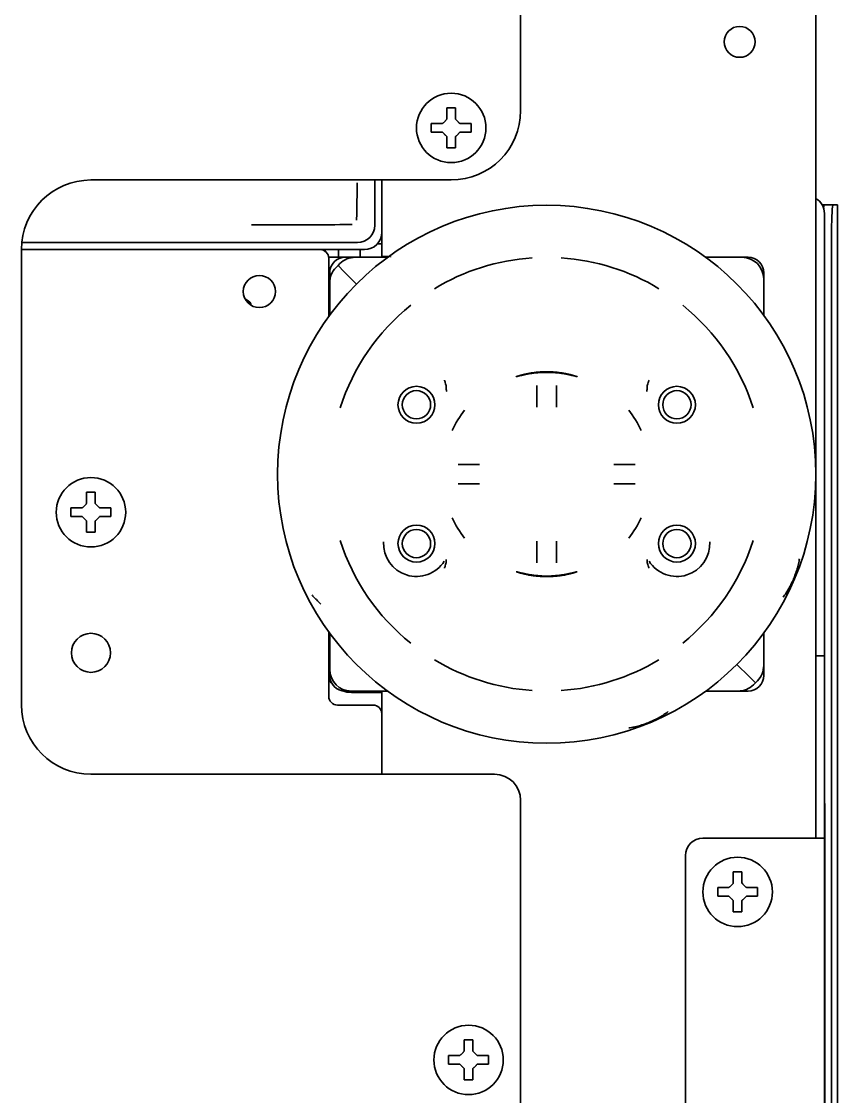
# Model space of a CAD drawing. Header units: inches. Extents: x 885 to 6823, y 710 to 5493.
# Drawn here: x 3173.3 to 3267.3, y 5209.3 to 5333.2 of the extents above; entities that cross this region are included whole.
import ezdxf

# ---------------------------------------------------------------- set-up
doc = ezdxf.new("R2010")
doc.units = ezdxf.units.IN
doc.layers.add('1', color=7, linetype='Continuous', true_color=0xffffff)

msp = doc.modelspace()

# ---------------------------------------------------------------- linework, layer by layer
at = {"layer": '1', "color": 7, "linetype": 'Continuous', "lineweight": 35}
for p, q in [((3264.78, 5260.05), (3264.78, 5410.08)), ((3230.78, 5399.94), (3230.78, 5322.94)), ((3220.48, 5320.94), (3220.48, 5321.44)), ((3220.48, 5320.44), (3220.48, 5320.94)), ((3225.08, 5321.44), (3225.08, 5320.94)), ((3225.08, 5320.94), (3225.08, 5320.44)), ((3181.28, 5314.94), (3222.78, 5314.94)), ((3213.98, 5309.72), (3213.98, 5314.94)), ((3214.78, 5306.13), (3214.78, 5314.94)), ((3265.51, 5312.08), (3265.76, 5312.08)), ((3266.76, 5312.08), (3265.76, 5312.08)), ((3267.28, 5312.08), (3266.76, 5312.08)), ((3267.28, 5312.08), (3267.28, 5312.08)), ((3267.28, 4976.92), (3267.28, 5312.08)), ((3265.78, 5311.08), (3265.78, 5310.88)), ((3265.78, 5311.08), (3265.78, 5310.88)), ((3265.78, 5309.5), (3265.78, 5310.88)), ((3265.78, 5309.5), (3265.78, 5310.88)), ((3265.78, 5260.4), (3265.78, 5309.5)), ((3265.78, 5260.4), (3265.78, 5309.5)), ((3266.6, 5309.08), (3266.6, 4977.92)), ((3173.28, 5306.94), (3173.28, 5254.44)), ((3173.32, 5307.73), (3211.98, 5307.73)), ((3214.27, 5307.58), (3214.78, 5307.58)), ((3207.68, 5306.92), (3173.28, 5306.92)), ((3207.68, 5306.92), (3212.78, 5306.92)), ((3208.28, 5306.92), (3208.28, 5306.72)), ((3210.51, 5306.03), (3208.67, 5306.03)), ((3208.68, 5305.92), (3208.68, 5299.22)), ((3209.78, 5306.92), (3209.78, 5306.03)), ((3209.78, 5306.92), (3209.78, 5306.03)), ((3210.51, 5306.03), (3210.51, 5306.03)), ((3210.58, 5306.03), (3211.73, 5306.03)), ((3215.45, 5306.03), (3211.73, 5306.03)), ((3212.28, 5306.03), (3212.28, 5306.92)), ((3214.78, 5306.13), (3215.59, 5306.13)), ((3215.78, 5306.13), (3215.78, 5306.06)), ((3256.28, 5306.03), (3252.11, 5306.03)), ((3256.28, 5306.03), (3256.98, 5306.03)), ((3209.51, 5304.85), (3209.74, 5305.07)), ((3209.96, 5305.3), (3209.74, 5305.07)), ((3210.45, 5304.37), (3209.74, 5305.07)), ((3210.45, 5304.37), (3209.74, 5305.07)), ((3208.78, 5303.08), (3208.78, 5304.23)), ((3210.45, 5304.37), (3211.86, 5302.95)), ((3210.45, 5304.37), (3211.86, 5302.95)), ((3258.78, 5304.23), (3258.78, 5303.53)), ((3258.78, 5299.36), (3258.78, 5303.53)), ((3208.78, 5299.36), (3208.78, 5303.08)), ((3222.2, 5290.87), (3222.2, 5291.19)), ((3245.36, 5290.87), (3245.36, 5291.19)), ((3178.98, 5276.64), (3178.98, 5277.14)), ((3178.98, 5276.14), (3178.98, 5276.64)), ((3183.58, 5277.14), (3183.58, 5276.64)), ((3183.58, 5276.64), (3183.58, 5276.14)), ((3222.2, 5271.2), (3222.2, 5270.87)), ((3245.36, 5271.2), (3245.36, 5270.87)), ((3208.68, 5262.84), (3208.68, 5255.42)), ((3208.78, 5258.53), (3208.78, 5262.7)), ((3258.78, 5258.98), (3258.78, 5262.7)), ((3264.78, 5260.08), (3265.78, 5260.08)), ((3264.78, 5260.08), (3265.78, 5260.08)), ((3264.78, 5260.06), (3264.78, 5259.08)), ((3264.78, 5260.06), (3264.78, 5259.08)), ((3265.78, 5260.08), (3265.78, 5260.4)), ((3265.78, 5260.08), (3265.78, 5260.4)), ((3265.78, 5259.08), (3265.78, 5260.08)), ((3265.78, 5259.08), (3265.78, 5260.08)), ((3255.7, 5259.11), (3257.11, 5257.7)), ((3255.7, 5259.11), (3257.11, 5257.7)), ((3258.78, 5258.98), (3258.78, 5257.83)), ((3264.78, 5239.08), (3264.78, 5259.08)), ((3264.78, 5239.08), (3264.78, 5259.08)), ((3265.78, 5239.08), (3265.78, 5259.08)), ((3265.78, 5239.08), (3265.78, 5259.08)), ((3208.78, 5257.83), (3208.78, 5258.53)), ((3257.82, 5256.99), (3257.11, 5257.7)), ((3257.82, 5256.99), (3257.11, 5257.7)), ((3257.82, 5256.99), (3257.6, 5256.76)), ((3257.82, 5256.99), (3258.05, 5257.22)), ((3211.28, 5256.03), (3210.58, 5256.03)), ((3215.45, 5256.03), (3211.28, 5256.03)), ((3214.78, 5255.88), (3211.28, 5255.88)), ((3214.78, 5246.43), (3214.78, 5256.03)), ((3255.83, 5256.03), (3252.11, 5256.03)), ((3256.98, 5256.03), (3255.83, 5256.03)), ((3213.78, 5254.42), (3209.68, 5254.42)), ((3181.28, 5246.44), (3227.78, 5246.44)), ((3230.78, 5243.44), (3230.78, 5183.6)), ((3265.78, 5243.08), (3265.82, 5243.08)), ((3265.82, 5243.08), (3265.82, 5241.08)), ((3265.82, 5241.08), (3265.82, 5145.08)), ((3263.78, 5239.08), (3251.78, 5239.08)), ((3263.78, 5239.08), (3251.78, 5239.08)), ((3265.78, 5239.08), (3263.78, 5239.08)), ((3265.78, 5239.08), (3263.78, 5239.08)), ((3265.78, 4582.88), (3265.78, 5239.08)), ((3265.78, 4582.88), (3265.78, 5239.08)), ((3249.78, 4596.72), (3249.78, 5237.08)), ((3249.78, 4596.72), (3249.78, 5237.08)), ((3253.48, 5232.88), (3253.48, 5233.38)), ((3253.48, 5232.38), (3253.48, 5232.88)), ((3258.08, 5233.38), (3258.08, 5232.88)), ((3258.08, 5232.88), (3258.08, 5232.38)), ((3222.48, 5213.52), (3222.48, 5214.02)), ((3227.08, 5214.02), (3227.08, 5213.52)), ((3222.48, 5213.02), (3222.48, 5213.52)), ((3227.08, 5213.52), (3227.08, 5213.02))]:
    msp.add_line(p, q, dxfattribs=at)
for centre, radius in [((3256.01, 5330.86), 1.78), ((3222.78, 5320.94), 4), ((3233.78, 5281.03), 31), ((3200.68, 5302.08), 1.85), ((3218.78, 5289.03), 2.13), ((3248.78, 5289.03), 2.13), ((3218.78, 5289.03), 1.63), ((3248.78, 5289.03), 1.63), ((3181.28, 5276.64), 4), ((3218.78, 5273.03), 2.13), ((3248.78, 5273.03), 2.13), ((3218.78, 5273.03), 1.63), ((3248.78, 5273.03), 1.63), ((3181.28, 5260.44), 2.25), ((3255.78, 5232.88), 4), ((3224.78, 5213.52), 4)]:
    msp.add_circle(centre, radius, dxfattribs=at)
for centre, radius, start, end in [((3222.78, 5322.94), 8, 270, 0), ((3181.28, 5306.94), 8, 90, 180), ((3263.78, 5311.08), 2, 0, 59.9991), ((3263.78, 5311.08), 2, 0, 59.9991), ((3207.68, 5305.92), 1, 0, 90), ((3210.58, 5304.23), 1.8, 90, 180), ((3211.73, 5303.53), 2.5, 90, 135), ((3233.78, 5281.03), 24.99, 93.8243, 121.1757), ((3233.78, 5281.03), 24.99, 58.8243, 86.1757), ((3256.28, 5303.53), 2.5, 0, 90), ((3256.98, 5304.23), 1.8, 0, 90), ((3211.28, 5303.08), 2.5, 135, 180), ((3195.78, 5295.04), 7, 60, 62.2971), ((3198.78, 5300.24), 1, 14.3475, 60), ((3233.78, 5281.03), 24.99, 128.8243, 162.147), ((3233.78, 5281.03), 24.99, 17.853, 51.1757), ((3233.78, 5281.03), 12, 142.0046, 155.1606), ((3233.78, 5281.03), 12, 24.8394, 37.9954), ((3233.78, 5281.03), 12, 204.8394, 217.9954), ((3233.78, 5281.03), 12, 322.0046, 335.1606), ((3233.78, 5281.03), 24.99, 197.853, 231.1757), ((3218.78, 5273.03), 3.79, 177.1673, 327.7516), ((3248.78, 5273.03), 3.79, 212.2484, 2.8327), ((3233.78, 5281.03), 24.99, 308.8243, 342.147), ((3233.78, 5281.03), 24.99, 238.8243, 266.1757), ((3233.78, 5281.03), 24.99, 273.8243, 301.1757), ((3256.28, 5258.98), 2.5, 315, 0), ((3211.28, 5258.88), 3, 209.9264, 222.4913), ((3211.28, 5258.53), 2.5, 180, 270), ((3210.58, 5257.83), 1.8, 180, 270), ((3256.98, 5257.83), 1.8, 270, 0), ((3255.83, 5258.53), 2.5, 270, 315), ((3209.68, 5255.42), 1, 180, 270), ((3211.28, 5258.88), 3, 250.1283, 270), ((3181.28, 5254.44), 8, 180, 270), ((3213.78, 5253.42), 1, 0, 90), ((3227.78, 5243.44), 3, 0, 90), ((3251.78, 5237.08), 2, 90, 180), ((3251.78, 5237.08), 2, 90, 180)]:
    msp.add_arc(centre, radius, start, end, dxfattribs=at)
for centre, major_axis, ratio, start_param, end_param in [((3265.76, 5309.08), (0, -3), 0.052336, 3.141593, 3.653476), ((3266.76, 5309.08), (0, 3), 0.052336, 0, 1.570796), ((3207.5, 5309.87), (-4.95, -0.02), 0.020055, 1.452138, 2.472107), ((3211.98, 5309.73), (1.42, -1.42), 0.998783, 5.498396, 7.067974), ((3212.78, 5308.92), (1.42, -1.42), 0.998783, 5.498396, 7.067974)]:
    msp.add_ellipse(centre, major_axis=major_axis, ratio=ratio, start_param=start_param, end_param=end_param, dxfattribs=at)
for points in [[(3222.28, 5323.24), (3222.45, 5323.24), (3222.78, 5323.24), (3223.11, 5323.24), (3223.28, 5323.24)], [(3222.28, 5321.94), (3222.28, 5322), (3222.28, 5322.1), (3222.28, 5322.27), (3222.28, 5322.42), (3222.28, 5322.58), (3222.28, 5322.73), (3222.28, 5322.89), (3222.28, 5323.05), (3222.28, 5323.18), (3222.28, 5323.24)], [(3221.78, 5321.44), (3221.8, 5321.47), (3221.85, 5321.51), (3221.92, 5321.58), (3221.99, 5321.66), (3222.07, 5321.73), (3222.14, 5321.8), (3222.21, 5321.87), (3222.26, 5321.92), (3222.28, 5321.94)], [(3223.28, 5321.94), (3223.31, 5321.92), (3223.36, 5321.86), (3223.43, 5321.79), (3223.5, 5321.72), (3223.57, 5321.65), (3223.64, 5321.58), (3223.71, 5321.51), (3223.76, 5321.46), (3223.78, 5321.44)], [(3223.78, 5321.44), (3223.83, 5321.44), (3223.94, 5321.44), (3224.1, 5321.44), (3224.26, 5321.44), (3224.42, 5321.44), (3224.57, 5321.44), (3224.73, 5321.44), (3224.89, 5321.44), (3225.02, 5321.44), (3225.08, 5321.44)], [(3221.78, 5320.44), (3221.73, 5320.44), (3221.62, 5320.44), (3221.46, 5320.44), (3221.3, 5320.44), (3221.14, 5320.44), (3220.99, 5320.44), (3220.83, 5320.44), (3220.67, 5320.44), (3220.54, 5320.44), (3220.48, 5320.44)], [(3222.28, 5319.94), (3222.25, 5319.97), (3222.2, 5320.02), (3222.13, 5320.09), (3222.06, 5320.16), (3221.99, 5320.23), (3221.92, 5320.3), (3221.85, 5320.37), (3221.8, 5320.42), (3221.78, 5320.44)], [(3223.78, 5320.44), (3223.76, 5320.42), (3223.71, 5320.37), (3223.64, 5320.3), (3223.57, 5320.23), (3223.49, 5320.16), (3223.42, 5320.08), (3223.35, 5320.01), (3223.3, 5319.97), (3223.28, 5319.94)], [(3223.28, 5319.94), (3223.28, 5319.89), (3223.28, 5319.78), (3223.28, 5319.62), (3223.28, 5319.46), (3223.28, 5319.3), (3223.28, 5319.15), (3223.28, 5319), (3223.28, 5318.83), (3223.28, 5318.71), (3223.28, 5318.64)], [(3223.28, 5318.64), (3223.11, 5318.64), (3222.78, 5318.64), (3222.45, 5318.64), (3222.28, 5318.64)], [(3206.92, 5309.76), (3206.32, 5309.76), (3205.17, 5309.76), (3203.6, 5309.76), (3202.17, 5309.76), (3200.89, 5309.76), (3200.14, 5309.76), (3199.78, 5309.76)], [(3230.28, 5292.27), (3230.28, 5292.27), (3230.29, 5292.28), (3230.31, 5292.29), (3230.35, 5292.3), (3230.41, 5292.32), (3230.48, 5292.34), (3230.57, 5292.37), (3230.68, 5292.4), (3230.8, 5292.44), (3230.94, 5292.48), (3231.09, 5292.51), (3231.26, 5292.55), (3231.44, 5292.59), (3231.63, 5292.63), (3231.83, 5292.67), (3232.04, 5292.7), (3232.26, 5292.73), (3232.48, 5292.76), (3232.71, 5292.79), (3232.95, 5292.81), (3233.18, 5292.82), (3233.42, 5292.83), (3233.66, 5292.84), (3233.9, 5292.84), (3234.14, 5292.83), (3234.38, 5292.82), (3234.61, 5292.81), (3234.85, 5292.79), (3235.08, 5292.76), (3235.3, 5292.73), (3235.52, 5292.7), (3235.73, 5292.67), (3235.93, 5292.63), (3236.12, 5292.59), (3236.3, 5292.55), (3236.47, 5292.51), (3236.62, 5292.48), (3236.76, 5292.44), (3236.88, 5292.4), (3236.99, 5292.37), (3237.08, 5292.34), (3237.15, 5292.32), (3237.21, 5292.3), (3237.25, 5292.29), (3237.27, 5292.28), (3237.28, 5292.27), (3237.28, 5292.27)], [(3237.28, 5292.27), (3237.28, 5292.27), (3237.27, 5292.27), (3237.25, 5292.28), (3237.21, 5292.29), (3237.15, 5292.3), (3237.08, 5292.32), (3236.99, 5292.35), (3236.88, 5292.37), (3236.76, 5292.41), (3236.62, 5292.44), (3236.47, 5292.47), (3236.3, 5292.51), (3236.12, 5292.55), (3235.93, 5292.58), (3235.73, 5292.62), (3235.52, 5292.65), (3235.3, 5292.68), (3235.08, 5292.71), (3234.85, 5292.73), (3234.62, 5292.75), (3234.38, 5292.76), (3234.14, 5292.77), (3233.9, 5292.77), (3233.66, 5292.77), (3233.42, 5292.77), (3233.18, 5292.76), (3232.94, 5292.75), (3232.71, 5292.73), (3232.48, 5292.71), (3232.26, 5292.68), (3232.04, 5292.65), (3231.83, 5292.62), (3231.63, 5292.58), (3231.44, 5292.55), (3231.26, 5292.51), (3231.09, 5292.47), (3230.94, 5292.44), (3230.8, 5292.41), (3230.68, 5292.37), (3230.57, 5292.35), (3230.48, 5292.32), (3230.41, 5292.3), (3230.35, 5292.29), (3230.31, 5292.28), (3230.29, 5292.27), (3230.28, 5292.27), (3230.28, 5292.27)], [(3180.78, 5278.94), (3180.95, 5278.94), (3181.28, 5278.94), (3181.61, 5278.94), (3181.78, 5278.94)], [(3180.78, 5277.64), (3180.78, 5277.69), (3180.78, 5277.8), (3180.78, 5277.96), (3180.78, 5278.12), (3180.78, 5278.28), (3180.78, 5278.43), (3180.78, 5278.59), (3180.78, 5278.75), (3180.78, 5278.88), (3180.78, 5278.94)], [(3180.28, 5277.14), (3180.3, 5277.16), (3180.35, 5277.21), (3180.42, 5277.28), (3180.49, 5277.35), (3180.57, 5277.42), (3180.64, 5277.5), (3180.71, 5277.57), (3180.76, 5277.62), (3180.78, 5277.64)], [(3181.78, 5277.64), (3181.81, 5277.61), (3181.86, 5277.56), (3181.93, 5277.49), (3182, 5277.42), (3182.07, 5277.35), (3182.14, 5277.28), (3182.21, 5277.21), (3182.26, 5277.16), (3182.28, 5277.14)], [(3180.28, 5276.14), (3180.23, 5276.14), (3180.12, 5276.14), (3179.96, 5276.14), (3179.8, 5276.14), (3179.64, 5276.14), (3179.49, 5276.14), (3179.33, 5276.14), (3179.17, 5276.14), (3179.04, 5276.14), (3178.98, 5276.14)], [(3180.78, 5275.64), (3180.75, 5275.67), (3180.7, 5275.72), (3180.63, 5275.79), (3180.56, 5275.86), (3180.49, 5275.93), (3180.42, 5276), (3180.35, 5276.07), (3180.3, 5276.12), (3180.28, 5276.14)], [(3182.28, 5276.14), (3182.26, 5276.12), (3182.21, 5276.07), (3182.14, 5276), (3182.07, 5275.93), (3181.99, 5275.85), (3181.92, 5275.78), (3181.85, 5275.71), (3181.8, 5275.66), (3181.78, 5275.64)], [(3182.28, 5277.14), (3182.33, 5277.14), (3182.44, 5277.14), (3182.6, 5277.14), (3182.76, 5277.14), (3182.92, 5277.14), (3183.07, 5277.14), (3183.23, 5277.14), (3183.39, 5277.14), (3183.52, 5277.14), (3183.58, 5277.14)], [(3181.78, 5275.64), (3181.78, 5275.59), (3181.78, 5275.48), (3181.78, 5275.32), (3181.78, 5275.16), (3181.78, 5275), (3181.78, 5274.85), (3181.78, 5274.69), (3181.78, 5274.53), (3181.78, 5274.4), (3181.78, 5274.34)], [(3181.78, 5274.34), (3181.61, 5274.34), (3181.28, 5274.34), (3180.95, 5274.34), (3180.78, 5274.34)], [(3230.28, 5269.79), (3230.28, 5269.79), (3230.29, 5269.79), (3230.31, 5269.79), (3230.35, 5269.78), (3230.41, 5269.76), (3230.48, 5269.74), (3230.57, 5269.72), (3230.68, 5269.69), (3230.8, 5269.66), (3230.94, 5269.62), (3231.09, 5269.59), (3231.26, 5269.55), (3231.44, 5269.52), (3231.63, 5269.48), (3231.83, 5269.45), (3232.04, 5269.41), (3232.26, 5269.38), (3232.48, 5269.36), (3232.71, 5269.34), (3232.94, 5269.32), (3233.18, 5269.3), (3233.42, 5269.29), (3233.66, 5269.29), (3233.9, 5269.29), (3234.14, 5269.29), (3234.38, 5269.3), (3234.62, 5269.32), (3234.85, 5269.34), (3235.08, 5269.36), (3235.3, 5269.38), (3235.52, 5269.41), (3235.73, 5269.45), (3235.93, 5269.48), (3236.12, 5269.52), (3236.3, 5269.55), (3236.47, 5269.59), (3236.62, 5269.62), (3236.76, 5269.66), (3236.88, 5269.69), (3236.99, 5269.72), (3237.08, 5269.74), (3237.15, 5269.76), (3237.21, 5269.78), (3237.25, 5269.79), (3237.27, 5269.79), (3237.28, 5269.79), (3237.28, 5269.79)], [(3237.28, 5269.79), (3237.28, 5269.79), (3237.27, 5269.79), (3237.25, 5269.78), (3237.21, 5269.76), (3237.15, 5269.74), (3237.08, 5269.72), (3236.99, 5269.69), (3236.88, 5269.66), (3236.76, 5269.62), (3236.62, 5269.59), (3236.47, 5269.55), (3236.3, 5269.51), (3236.12, 5269.47), (3235.93, 5269.43), (3235.73, 5269.39), (3235.52, 5269.36), (3235.3, 5269.33), (3235.08, 5269.3), (3234.85, 5269.28), (3234.61, 5269.26), (3234.38, 5269.24), (3234.14, 5269.23), (3233.9, 5269.23), (3233.66, 5269.23), (3233.42, 5269.23), (3233.18, 5269.24), (3232.95, 5269.26), (3232.71, 5269.28), (3232.48, 5269.3), (3232.26, 5269.33), (3232.04, 5269.36), (3231.83, 5269.39), (3231.63, 5269.43), (3231.44, 5269.47), (3231.26, 5269.51), (3231.09, 5269.55), (3230.94, 5269.59), (3230.8, 5269.62), (3230.68, 5269.66), (3230.57, 5269.69), (3230.48, 5269.72), (3230.41, 5269.74), (3230.35, 5269.76), (3230.31, 5269.78), (3230.29, 5269.79), (3230.28, 5269.79), (3230.28, 5269.79)], [(3255.28, 5235.18), (3255.45, 5235.18), (3255.78, 5235.18), (3256.11, 5235.18), (3256.28, 5235.18)], [(3255.28, 5233.88), (3255.28, 5233.94), (3255.28, 5234.04), (3255.28, 5234.21), (3255.28, 5234.36), (3255.28, 5234.52), (3255.28, 5234.67), (3255.28, 5234.83), (3255.28, 5234.99), (3255.28, 5235.12), (3255.28, 5235.18)], [(3254.78, 5233.38), (3254.8, 5233.41), (3254.85, 5233.45), (3254.92, 5233.52), (3254.99, 5233.6), (3255.07, 5233.67), (3255.14, 5233.74), (3255.21, 5233.81), (3255.26, 5233.86), (3255.28, 5233.88)], [(3256.28, 5233.88), (3256.31, 5233.86), (3256.36, 5233.8), (3256.43, 5233.73), (3256.5, 5233.66), (3256.57, 5233.59), (3256.64, 5233.52), (3256.71, 5233.45), (3256.76, 5233.4), (3256.78, 5233.38)], [(3256.78, 5233.38), (3256.83, 5233.38), (3256.94, 5233.38), (3257.1, 5233.38), (3257.26, 5233.38), (3257.42, 5233.38), (3257.57, 5233.38), (3257.73, 5233.38), (3257.89, 5233.38), (3258.02, 5233.38), (3258.08, 5233.38)], [(3254.78, 5232.38), (3254.73, 5232.38), (3254.62, 5232.38), (3254.46, 5232.38), (3254.3, 5232.38), (3254.14, 5232.38), (3253.99, 5232.38), (3253.83, 5232.38), (3253.67, 5232.38), (3253.54, 5232.38), (3253.48, 5232.38)], [(3255.28, 5231.88), (3255.25, 5231.91), (3255.2, 5231.96), (3255.13, 5232.03), (3255.06, 5232.1), (3254.99, 5232.17), (3254.92, 5232.24), (3254.85, 5232.31), (3254.8, 5232.36), (3254.78, 5232.38)], [(3256.78, 5232.38), (3256.76, 5232.36), (3256.71, 5232.31), (3256.64, 5232.24), (3256.57, 5232.17), (3256.49, 5232.1), (3256.42, 5232.02), (3256.35, 5231.95), (3256.3, 5231.91), (3256.28, 5231.88)], [(3256.28, 5231.88), (3256.28, 5231.83), (3256.28, 5231.72), (3256.28, 5231.56), (3256.28, 5231.4), (3256.28, 5231.24), (3256.28, 5231.09), (3256.28, 5230.94), (3256.28, 5230.77), (3256.28, 5230.65), (3256.28, 5230.58)], [(3256.28, 5230.58), (3256.11, 5230.58), (3255.78, 5230.58), (3255.45, 5230.58), (3255.28, 5230.58)], [(3224.28, 5215.82), (3224.45, 5215.82), (3224.78, 5215.82), (3225.11, 5215.82), (3225.28, 5215.82)], [(3224.28, 5214.52), (3224.28, 5214.58), (3224.28, 5214.68), (3224.28, 5214.85), (3224.28, 5215), (3224.28, 5215.16), (3224.28, 5215.31), (3224.28, 5215.47), (3224.28, 5215.63), (3224.28, 5215.76), (3224.28, 5215.82)], [(3223.78, 5214.02), (3223.8, 5214.05), (3223.85, 5214.09), (3223.92, 5214.16), (3223.99, 5214.24), (3224.07, 5214.31), (3224.14, 5214.38), (3224.21, 5214.45), (3224.26, 5214.5), (3224.28, 5214.52)], [(3225.28, 5214.52), (3225.31, 5214.5), (3225.36, 5214.44), (3225.43, 5214.37), (3225.5, 5214.3), (3225.57, 5214.23), (3225.64, 5214.16), (3225.71, 5214.09), (3225.76, 5214.04), (3225.78, 5214.02)], [(3225.78, 5214.02), (3225.83, 5214.02), (3225.94, 5214.02), (3226.1, 5214.02), (3226.26, 5214.02), (3226.42, 5214.02), (3226.57, 5214.02), (3226.73, 5214.02), (3226.89, 5214.02), (3227.02, 5214.02), (3227.08, 5214.02)], [(3223.78, 5213.02), (3223.73, 5213.02), (3223.62, 5213.02), (3223.46, 5213.02), (3223.3, 5213.02), (3223.14, 5213.02), (3222.99, 5213.02), (3222.83, 5213.02), (3222.67, 5213.02), (3222.54, 5213.02), (3222.48, 5213.02)], [(3224.28, 5212.52), (3224.25, 5212.55), (3224.2, 5212.6), (3224.13, 5212.67), (3224.06, 5212.74), (3223.99, 5212.81), (3223.92, 5212.88), (3223.85, 5212.95), (3223.8, 5213), (3223.78, 5213.02)], [(3225.78, 5213.02), (3225.76, 5213), (3225.71, 5212.95), (3225.64, 5212.88), (3225.57, 5212.81), (3225.49, 5212.74), (3225.42, 5212.66), (3225.35, 5212.59), (3225.3, 5212.55), (3225.28, 5212.52)], [(3225.28, 5212.52), (3225.28, 5212.47), (3225.28, 5212.36), (3225.28, 5212.2), (3225.28, 5212.04), (3225.28, 5211.88), (3225.28, 5211.73), (3225.28, 5211.58), (3225.28, 5211.41), (3225.28, 5211.29), (3225.28, 5211.22)], [(3225.28, 5211.22), (3225.11, 5211.22), (3224.78, 5211.22), (3224.45, 5211.22), (3224.28, 5211.22)]]:
    msp.add_open_spline(points, degree=3, dxfattribs=at)
for points, degree, knots in [([(3223.28, 5323.24), (3223.28, 5323.04), (3223.28, 5322.83), (3223.28, 5322.5), (3223.28, 5322.39), (3223.28, 5322.17), (3223.28, 5322.06), (3223.28, 5321.94)], 3, [0, 0, 0, 0, 0.5, 0.5, 0.75, 0.75, 1, 1, 1, 1]), ([(3220.48, 5321.44), (3220.68, 5321.44), (3220.89, 5321.44), (3221.22, 5321.44), (3221.33, 5321.44), (3221.55, 5321.44), (3221.67, 5321.44), (3221.78, 5321.44)], 3, [0, 0, 0, 0, 0.5, 0.5, 0.75, 0.75, 1, 1, 1, 1]), ([(3222.28, 5318.64), (3222.28, 5318.84), (3222.28, 5319.05), (3222.28, 5319.38), (3222.28, 5319.49), (3222.28, 5319.71), (3222.28, 5319.83), (3222.28, 5319.94)], 3, [0, 0, 0, 0, 0.5, 0.5, 0.75, 0.75, 1, 1, 1, 1]), ([(3225.08, 5320.44), (3224.88, 5320.44), (3224.67, 5320.44), (3224.34, 5320.44), (3224.23, 5320.44), (3224.01, 5320.44), (3223.9, 5320.44), (3223.78, 5320.44)], 3, [0, 0, 0, 0, 0.5, 0.5, 0.75, 0.75, 1, 1, 1, 1]), ([(3211.94, 5314.61), (3211.94, 5314.31), (3211.93, 5313.71), (3211.93, 5312.77), (3211.92, 5311.94), (3211.91, 5311.42), (3211.89, 5310.7), (3211.88, 5310.32)], 2, [0, 0, 0, 0.125, 0.25, 0.5, 0.625, 0.75, 1, 1, 1]), ([(3222.18, 5291.32), (3222.15, 5291.41), (3222.12, 5291.51), (3222.08, 5291.64), (3222.06, 5291.69), (3222.03, 5291.76), (3222.03, 5291.78), (3222.01, 5291.83), (3222, 5291.85), (3221.99, 5291.87)], 3, [0, 0, 0, 0, 0.5, 0.5, 0.75, 0.75, 0.875, 0.875, 1, 1, 1, 1]), ([(3222.2, 5291.19), (3222.2, 5291.21), (3222.2, 5291.23), (3222.19, 5291.28), (3222.19, 5291.3), (3222.18, 5291.32)], 3, [0, 0, 0, 0, 0.5, 0.5, 1, 1, 1, 1]), ([(3222.2, 5290.87), (3222.21, 5290.81), (3222.22, 5290.75), (3222.24, 5290.65), (3222.25, 5290.6), (3222.26, 5290.55)], 3, [0, 0, 0, 0, 0.5, 0.5, 1, 1, 1, 1]), ([(3232.66, 5291.25), (3232.66, 5291.16), (3232.66, 5291.08), (3232.66, 5290.9), (3232.66, 5290.72), (3232.66, 5290.52), (3232.65, 5290.39), (3232.65, 5290.37), (3232.65, 5290.32), (3232.65, 5290.29), (3232.65, 5290.21), (3232.65, 5290.16), (3232.65, 5290), (3232.65, 5289.79), (3232.65, 5289.56), (3232.65, 5289.4), (3232.65, 5289.31), (3232.65, 5289.22), (3232.65, 5289.17), (3232.65, 5289.14), (3232.65, 5288.99), (3232.65, 5288.88), (3232.65, 5288.76)], 3, [0, 0, 0, 0, 0.125, 0.125, 0.25, 0.375, 0.375, 0.40625, 0.40625, 0.4375, 0.4375, 0.5, 0.5, 0.625, 0.75, 0.75, 0.8125, 0.84375, 0.84375, 0.875, 0.875, 1, 1, 1, 1]), ([(3234.91, 5288.76), (3234.91, 5288.88), (3234.91, 5288.99), (3234.91, 5289.22), (3234.91, 5289.45), (3234.91, 5289.67), (3234.91, 5289.81), (3234.91, 5289.83), (3234.91, 5289.89), (3234.91, 5289.92), (3234.91, 5290), (3234.91, 5290.05), (3234.91, 5290.21), (3234.91, 5290.42), (3234.91, 5290.61), (3234.9, 5290.76), (3234.9, 5290.83), (3234.9, 5290.9), (3234.9, 5290.94), (3234.9, 5290.97), (3234.9, 5291.08), (3234.9, 5291.16), (3234.9, 5291.25)], 3, [0, 0, 0, 0, 0.125, 0.125, 0.25, 0.375, 0.375, 0.40625, 0.40625, 0.4375, 0.4375, 0.5, 0.5, 0.625, 0.75, 0.75, 0.8125, 0.84375, 0.84375, 0.875, 0.875, 1, 1, 1, 1]), ([(3245.3, 5290.55), (3245.31, 5290.6), (3245.32, 5290.65), (3245.34, 5290.75), (3245.35, 5290.81), (3245.36, 5290.87)], 3, [0, 0, 0, 0, 0.5, 0.5, 1, 1, 1, 1]), ([(3245.36, 5291.19), (3245.36, 5291.21), (3245.36, 5291.23), (3245.37, 5291.28), (3245.37, 5291.3), (3245.38, 5291.32)], 3, [0, 0, 0, 0, 0.5, 0.5, 1, 1, 1, 1]), ([(3245.38, 5291.32), (3245.41, 5291.41), (3245.44, 5291.51), (3245.48, 5291.64), (3245.5, 5291.69), (3245.53, 5291.76), (3245.53, 5291.78), (3245.55, 5291.83), (3245.56, 5291.85), (3245.57, 5291.87)], 3, [0, 0, 0, 0, 0.5, 0.5, 0.75, 0.75, 0.875, 0.875, 1, 1, 1, 1]), ([(3226.05, 5282.16), (3225.93, 5282.16), (3225.82, 5282.16), (3225.59, 5282.16), (3225.36, 5282.16), (3225.14, 5282.16), (3225, 5282.16), (3224.98, 5282.16), (3224.92, 5282.16), (3224.9, 5282.16), (3224.81, 5282.16), (3224.76, 5282.16), (3224.6, 5282.16), (3224.39, 5282.16), (3224.2, 5282.16), (3224.05, 5282.16), (3223.98, 5282.16), (3223.91, 5282.15), (3223.87, 5282.15), (3223.85, 5282.15), (3223.73, 5282.15), (3223.65, 5282.15), (3223.57, 5282.15)], 3, [0, 0, 0, 0, 0.125, 0.125, 0.25, 0.375, 0.375, 0.40625, 0.40625, 0.4375, 0.4375, 0.5, 0.5, 0.625, 0.75, 0.75, 0.8125, 0.84375, 0.84375, 0.875, 0.875, 1, 1, 1, 1]), ([(3243.99, 5282.15), (3243.91, 5282.15), (3243.83, 5282.15), (3243.65, 5282.15), (3243.47, 5282.16), (3243.27, 5282.16), (3243.14, 5282.16), (3243.12, 5282.16), (3243.07, 5282.16), (3243.04, 5282.16), (3242.96, 5282.16), (3242.91, 5282.16), (3242.75, 5282.16), (3242.53, 5282.16), (3242.31, 5282.16), (3242.14, 5282.16), (3242.06, 5282.16), (3241.97, 5282.16), (3241.92, 5282.16), (3241.89, 5282.16), (3241.74, 5282.16), (3241.63, 5282.16), (3241.51, 5282.16)], 3, [0, 0, 0, 0, 0.125, 0.125, 0.25, 0.375, 0.375, 0.40625, 0.40625, 0.4375, 0.4375, 0.5, 0.5, 0.625, 0.75, 0.75, 0.8125, 0.84375, 0.84375, 0.875, 0.875, 1, 1, 1, 1]), ([(3223.57, 5279.91), (3223.65, 5279.91), (3223.73, 5279.91), (3223.91, 5279.91), (3224.09, 5279.91), (3224.29, 5279.91), (3224.42, 5279.91), (3224.44, 5279.91), (3224.5, 5279.91), (3224.52, 5279.91), (3224.6, 5279.91), (3224.65, 5279.91), (3224.81, 5279.9), (3225.03, 5279.9), (3225.25, 5279.9), (3225.42, 5279.9), (3225.5, 5279.9), (3225.59, 5279.9), (3225.64, 5279.9), (3225.67, 5279.9), (3225.82, 5279.9), (3225.93, 5279.9), (3226.05, 5279.9)], 3, [0, 0, 0, 0, 0.125, 0.125, 0.25, 0.375, 0.375, 0.40625, 0.40625, 0.4375, 0.4375, 0.5, 0.5, 0.625, 0.75, 0.75, 0.8125, 0.84375, 0.84375, 0.875, 0.875, 1, 1, 1, 1]), ([(3241.51, 5279.9), (3241.63, 5279.9), (3241.74, 5279.9), (3241.97, 5279.9), (3242.2, 5279.9), (3242.42, 5279.9), (3242.56, 5279.9), (3242.58, 5279.9), (3242.64, 5279.9), (3242.67, 5279.9), (3242.75, 5279.9), (3242.8, 5279.9), (3242.96, 5279.91), (3243.17, 5279.91), (3243.36, 5279.91), (3243.51, 5279.91), (3243.58, 5279.91), (3243.65, 5279.91), (3243.69, 5279.91), (3243.71, 5279.91), (3243.83, 5279.91), (3243.91, 5279.91), (3243.99, 5279.91)], 3, [0, 0, 0, 0, 0.125, 0.125, 0.25, 0.375, 0.375, 0.40625, 0.40625, 0.4375, 0.4375, 0.5, 0.5, 0.625, 0.75, 0.75, 0.8125, 0.84375, 0.84375, 0.875, 0.875, 1, 1, 1, 1]), ([(3181.78, 5278.94), (3181.78, 5278.74), (3181.78, 5278.53), (3181.78, 5278.2), (3181.78, 5278.09), (3181.78, 5277.87), (3181.78, 5277.75), (3181.78, 5277.64)], 3, [0, 0, 0, 0, 0.5, 0.5, 0.75, 0.75, 1, 1, 1, 1]), ([(3178.98, 5277.14), (3179.18, 5277.14), (3179.39, 5277.14), (3179.72, 5277.14), (3179.83, 5277.14), (3180.05, 5277.14), (3180.17, 5277.14), (3180.28, 5277.14)], 3, [0, 0, 0, 0, 0.5, 0.5, 0.75, 0.75, 1, 1, 1, 1]), ([(3183.58, 5276.14), (3183.38, 5276.14), (3183.17, 5276.14), (3182.84, 5276.14), (3182.73, 5276.14), (3182.51, 5276.14), (3182.4, 5276.14), (3182.28, 5276.14)], 3, [0, 0, 0, 0, 0.5, 0.5, 0.75, 0.75, 1, 1, 1, 1]), ([(3180.78, 5274.34), (3180.78, 5274.54), (3180.78, 5274.75), (3180.78, 5275.08), (3180.78, 5275.19), (3180.78, 5275.41), (3180.78, 5275.52), (3180.78, 5275.64)], 3, [0, 0, 0, 0, 0.5, 0.5, 0.75, 0.75, 1, 1, 1, 1]), ([(3232.65, 5273.3), (3232.65, 5273.18), (3232.65, 5273.07), (3232.65, 5272.84), (3232.65, 5272.62), (3232.65, 5272.39), (3232.65, 5272.26), (3232.65, 5272.23), (3232.65, 5272.17), (3232.65, 5272.15), (3232.65, 5272.06), (3232.65, 5272.01), (3232.65, 5271.85), (3232.65, 5271.64), (3232.66, 5271.45), (3232.66, 5271.31), (3232.66, 5271.24), (3232.66, 5271.17), (3232.66, 5271.12), (3232.66, 5271.1), (3232.66, 5270.99), (3232.66, 5270.9), (3232.66, 5270.82)], 3, [0, 0, 0, 0, 0.125, 0.125, 0.25, 0.375, 0.375, 0.40625, 0.40625, 0.4375, 0.4375, 0.5, 0.5, 0.625, 0.75, 0.75, 0.8125, 0.84375, 0.84375, 0.875, 0.875, 1, 1, 1, 1]), ([(3234.9, 5270.82), (3234.9, 5270.9), (3234.9, 5270.99), (3234.9, 5271.16), (3234.9, 5271.35), (3234.91, 5271.54), (3234.91, 5271.67), (3234.91, 5271.7), (3234.91, 5271.75), (3234.91, 5271.77), (3234.91, 5271.85), (3234.91, 5271.9), (3234.91, 5272.06), (3234.91, 5272.28), (3234.91, 5272.5), (3234.91, 5272.67), (3234.91, 5272.75), (3234.91, 5272.84), (3234.91, 5272.9), (3234.91, 5272.92), (3234.91, 5273.07), (3234.91, 5273.18), (3234.91, 5273.3)], 3, [0, 0, 0, 0, 0.125, 0.125, 0.25, 0.375, 0.375, 0.40625, 0.40625, 0.4375, 0.4375, 0.5, 0.5, 0.625, 0.75, 0.75, 0.8125, 0.84375, 0.84375, 0.875, 0.875, 1, 1, 1, 1]), ([(3261.01, 5266.84), (3261.13, 5267), (3261.25, 5267.17), (3261.47, 5267.51), (3261.57, 5267.68), (3261.78, 5268.04), (3261.87, 5268.22), (3262.01, 5268.49), (3262.05, 5268.58), (3262.14, 5268.77), (3262.18, 5268.86), (3262.26, 5269.05), (3262.3, 5269.14), (3262.37, 5269.33), (3262.4, 5269.43), (3262.51, 5269.72), (3262.57, 5269.91), (3262.66, 5270.2), (3262.68, 5270.3), (3262.73, 5270.5), (3262.76, 5270.59), (3262.83, 5270.89), (3262.87, 5271.09), (3262.9, 5271.29)], 3, [0, 0, 0, 0, 0.125, 0.125, 0.25, 0.25, 0.375, 0.375, 0.4375, 0.4375, 0.5, 0.5, 0.5625, 0.5625, 0.625, 0.625, 0.75, 0.75, 0.8125, 0.8125, 0.875, 0.875, 1, 1, 1, 1]), ([(3222.18, 5270.74), (3222.15, 5270.65), (3222.12, 5270.56), (3222.08, 5270.42), (3222.06, 5270.37), (3222.03, 5270.31), (3222.03, 5270.28), (3222.01, 5270.24), (3222, 5270.21), (3221.99, 5270.19)], 3, [0, 0, 0, 0, 0.5, 0.5, 0.75, 0.75, 0.875, 0.875, 1, 1, 1, 1]), ([(3222.2, 5270.87), (3222.2, 5270.85), (3222.2, 5270.83), (3222.19, 5270.79), (3222.19, 5270.77), (3222.18, 5270.74)], 3, [0, 0, 0, 0, 0.5, 0.5, 1, 1, 1, 1]), ([(3245.36, 5270.87), (3245.36, 5270.85), (3245.36, 5270.83), (3245.37, 5270.79), (3245.37, 5270.77), (3245.38, 5270.74)], 3, [0, 0, 0, 0, 0.5, 0.5, 1, 1, 1, 1]), ([(3245.38, 5270.74), (3245.41, 5270.65), (3245.44, 5270.56), (3245.48, 5270.42), (3245.5, 5270.37), (3245.53, 5270.31), (3245.53, 5270.28), (3245.55, 5270.24), (3245.56, 5270.21), (3245.57, 5270.19)], 3, [0, 0, 0, 0, 0.5, 0.5, 0.75, 0.75, 0.875, 0.875, 1, 1, 1, 1]), ([(3206.72, 5267.1), (3206.81, 5267.01), (3206.9, 5266.92), (3207.07, 5266.75), (3207.16, 5266.66), (3207.42, 5266.4), (3207.6, 5266.22), (3207.77, 5266.05)], 3, [0, 0, 0, 0, 0.25, 0.25, 0.5, 0.5, 1, 1, 1, 1]), ([(3243.23, 5251.78), (3243.43, 5251.81), (3243.64, 5251.85), (3244.04, 5251.93), (3244.24, 5251.98), (3244.64, 5252.09), (3244.84, 5252.16), (3245.08, 5252.24), (3245.13, 5252.26), (3245.23, 5252.29), (3245.28, 5252.31), (3245.43, 5252.37), (3245.52, 5252.41), (3245.72, 5252.49), (3245.81, 5252.53), (3246, 5252.61), (3246.1, 5252.66), (3246.38, 5252.79), (3246.56, 5252.89), (3246.83, 5253.04), (3246.92, 5253.09), (3247.1, 5253.2), (3247.19, 5253.26), (3247.45, 5253.42), (3247.62, 5253.54), (3247.79, 5253.67)], 3, [0, 0, 0, 0, 0.125, 0.125, 0.25, 0.25, 0.375, 0.375, 0.40625, 0.40625, 0.4375, 0.4375, 0.5, 0.5, 0.5625, 0.5625, 0.625, 0.625, 0.75, 0.75, 0.8125, 0.8125, 0.875, 0.875, 1, 1, 1, 1]), ([(3256.28, 5235.18), (3256.28, 5234.98), (3256.28, 5234.77), (3256.28, 5234.44), (3256.28, 5234.33), (3256.28, 5234.11), (3256.28, 5234), (3256.28, 5233.88)], 3, [0, 0, 0, 0, 0.5, 0.5, 0.75, 0.75, 1, 1, 1, 1]), ([(3253.48, 5233.38), (3253.68, 5233.38), (3253.89, 5233.38), (3254.22, 5233.38), (3254.33, 5233.38), (3254.55, 5233.38), (3254.67, 5233.38), (3254.78, 5233.38)], 3, [0, 0, 0, 0, 0.5, 0.5, 0.75, 0.75, 1, 1, 1, 1]), ([(3255.28, 5230.58), (3255.28, 5230.78), (3255.28, 5230.99), (3255.28, 5231.32), (3255.28, 5231.43), (3255.28, 5231.65), (3255.28, 5231.77), (3255.28, 5231.88)], 3, [0, 0, 0, 0, 0.5, 0.5, 0.75, 0.75, 1, 1, 1, 1]), ([(3258.08, 5232.38), (3257.88, 5232.38), (3257.67, 5232.38), (3257.34, 5232.38), (3257.23, 5232.38), (3257.01, 5232.38), (3256.9, 5232.38), (3256.78, 5232.38)], 3, [0, 0, 0, 0, 0.5, 0.5, 0.75, 0.75, 1, 1, 1, 1]), ([(3225.28, 5215.82), (3225.28, 5215.62), (3225.28, 5215.41), (3225.28, 5215.08), (3225.28, 5214.97), (3225.28, 5214.75), (3225.28, 5214.64), (3225.28, 5214.52)], 3, [0, 0, 0, 0, 0.5, 0.5, 0.75, 0.75, 1, 1, 1, 1]), ([(3222.48, 5214.02), (3222.68, 5214.02), (3222.89, 5214.02), (3223.22, 5214.02), (3223.33, 5214.02), (3223.55, 5214.02), (3223.67, 5214.02), (3223.78, 5214.02)], 3, [0, 0, 0, 0, 0.5, 0.5, 0.75, 0.75, 1, 1, 1, 1]), ([(3227.08, 5213.02), (3226.88, 5213.02), (3226.67, 5213.02), (3226.34, 5213.02), (3226.23, 5213.02), (3226.01, 5213.02), (3225.9, 5213.02), (3225.78, 5213.02)], 3, [0, 0, 0, 0, 0.5, 0.5, 0.75, 0.75, 1, 1, 1, 1]), ([(3224.28, 5211.22), (3224.28, 5211.42), (3224.28, 5211.63), (3224.28, 5211.96), (3224.28, 5212.07), (3224.28, 5212.29), (3224.28, 5212.41), (3224.28, 5212.52)], 3, [0, 0, 0, 0, 0.5, 0.5, 0.75, 0.75, 1, 1, 1, 1])]:
    msp.add_open_spline(points, degree=degree, knots=knots, dxfattribs=at)

doc.saveas('drawing.dxf')
